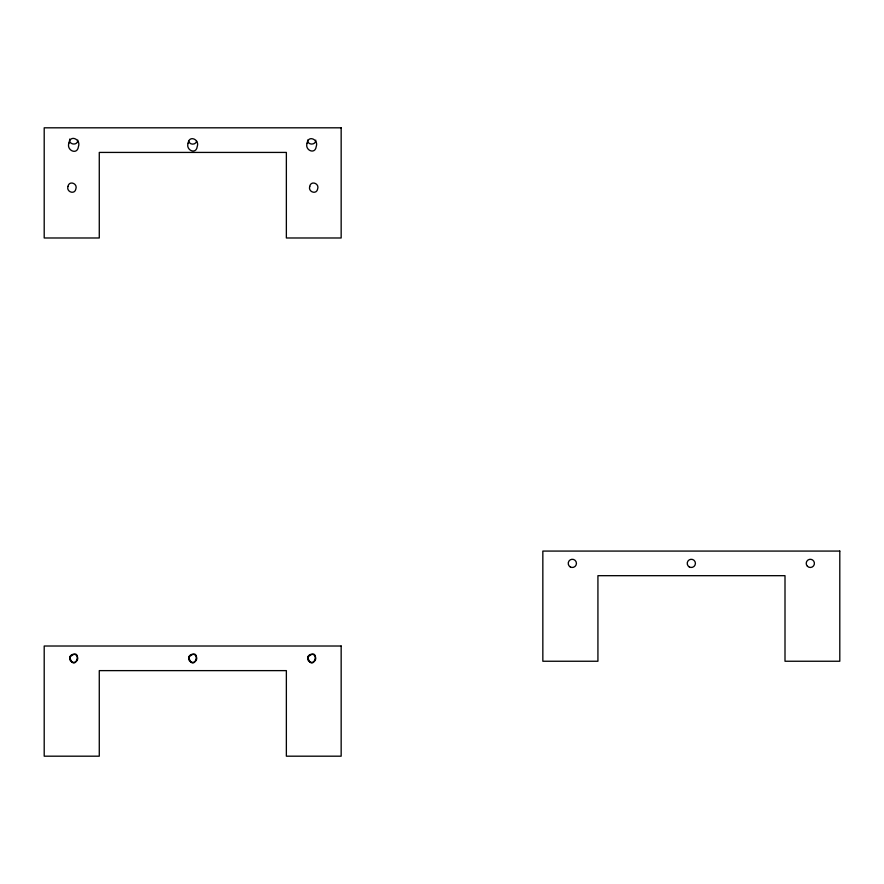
<?xml version="1.0" encoding="UTF-8"?>
<svg xmlns="http://www.w3.org/2000/svg" width="884" height="884" viewBox="0 0 884 884"><rect width="100%" height="100%" fill="white"/><g stroke="black" fill="none" stroke-linecap="round" stroke-linejoin="round"><path stroke-width="1.33" d="M69.725 139.064C68.035 144.81 77.925 146.114 77.781 140.125M315.776 140.125C315.975 145.385 307.367 145.385 307.566 140.125M196.635 141.186C195.773 145.12 189.585 145.12 188.712 141.186M68.93 143.097C66.134 150.302 77.328 155.529 78.433 146.622C81.229 139.418 70.046 134.191 68.93 143.097M188.126 143.164C185.441 150.07 196.171 155.076 197.231 146.545C199.906 139.65 189.187 134.633 188.126 143.164M307.113 143.164C304.439 150.07 315.157 155.076 316.229 146.545C318.903 139.65 308.184 134.633 307.113 143.164M67.969 186.391C66.024 191.894 74.853 195.077 75.891 188.889C77.847 183.397 69.018 180.203 67.969 186.391M309.743 186.391C307.787 191.894 316.616 195.077 317.665 188.889C319.61 183.397 310.781 180.203 309.743 186.391M69.725 657.254C75.306 675.078 83.472 644.613 69.725 657.254M188.712 657.254C194.303 675.078 202.458 644.613 188.712 657.254M307.709 657.254C313.301 675.078 321.456 644.613 307.709 657.254M341.158 127.815L44.2 127.815L44.2 237.984L99.273 237.984L99.273 152.424L286.361 152.424L286.361 237.984L341.158 237.984L341.158 127.815M839.8 551.075L542.842 551.075L542.842 661.243L597.927 661.243L597.927 575.683L785.003 575.683L785.003 661.243L839.8 661.243L839.8 551.075M341.158 646.016L44.2 646.016L44.2 756.185L99.273 756.185L99.273 670.625L286.361 670.625L286.361 756.185L341.158 756.185L341.158 646.016M807.412 566.279A4.1 4.1 0 0 0 814.274 564.445A4.1 4.1 0 0 0 809.258 559.417A4.1 4.1 0 0 0 807.412 566.279M570.279 566.931A4.1 4.1 0 0 0 576.434 563.373A4.1 4.1 0 0 0 570.279 559.826A4.1 4.1 0 0 0 570.279 566.931M689.277 566.931A4.1 4.1 0 0 0 695.421 563.373A4.1 4.1 0 0 0 689.277 559.826A4.1 4.1 0 0 0 689.277 566.931M309.621 661.873A4.1 4.1 0 0 0 315.776 658.315A4.1 4.1 0 0 0 309.621 654.768A4.1 4.1 0 0 0 309.621 661.873M71.637 661.873A4.1 4.1 0 0 0 77.781 658.315A4.1 4.1 0 0 0 71.637 654.768A4.1 4.1 0 0 0 71.637 661.873M190.624 661.873A4.1 4.1 0 0 0 196.778 658.315A4.1 4.1 0 0 0 190.624 654.768A4.1 4.1 0 0 0 190.624 661.873"/></g></svg>
